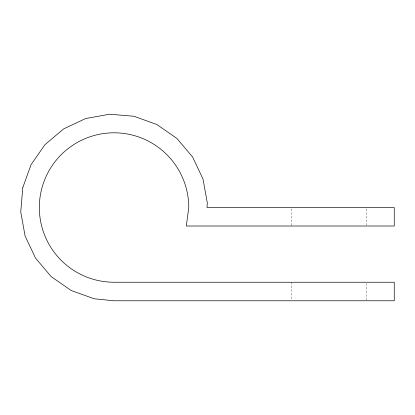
<?xml version="1.0" encoding="UTF-8"?>
<svg xmlns="http://www.w3.org/2000/svg" width="415" height="415" viewBox="0 0 415 415"><rect width="100%" height="100%" fill="white"/><g stroke="black" fill="none" stroke-linecap="round" stroke-linejoin="round"><path stroke-width="0.31" stroke-dasharray="2.08 1.56" d="M366.227 208.797L366.227 225.376M366.227 283.523L366.227 300.133M291.532 208.797L291.532 226.014M291.506 282.242L291.506 300.133"/><path stroke-width="0.62" d="M22.773 187.679L20.75 211.977L25.082 235.974L35.477 258.026L51.227 276.644L71.256 290.547L94.205 298.79L114.047 300.776L394.25 300.776L394.25 282.242L114.047 282.242A74.721 74.721 0 0 1 39.326 207.521A74.721 74.721 0 0 1 114.047 132.8A74.721 74.721 0 0 1 188.768 207.521L186.33 226.014L394.25 226.014L394.25 207.521L206.971 207.521L207.339 203.065L203.008 179.067L192.612 157.015L176.863 138.397L156.834 124.495L133.884 116.252L109.586 114.224L85.594 118.56L63.537 128.956L44.924 144.705L31.021 164.734L22.773 187.679"/></g></svg>
